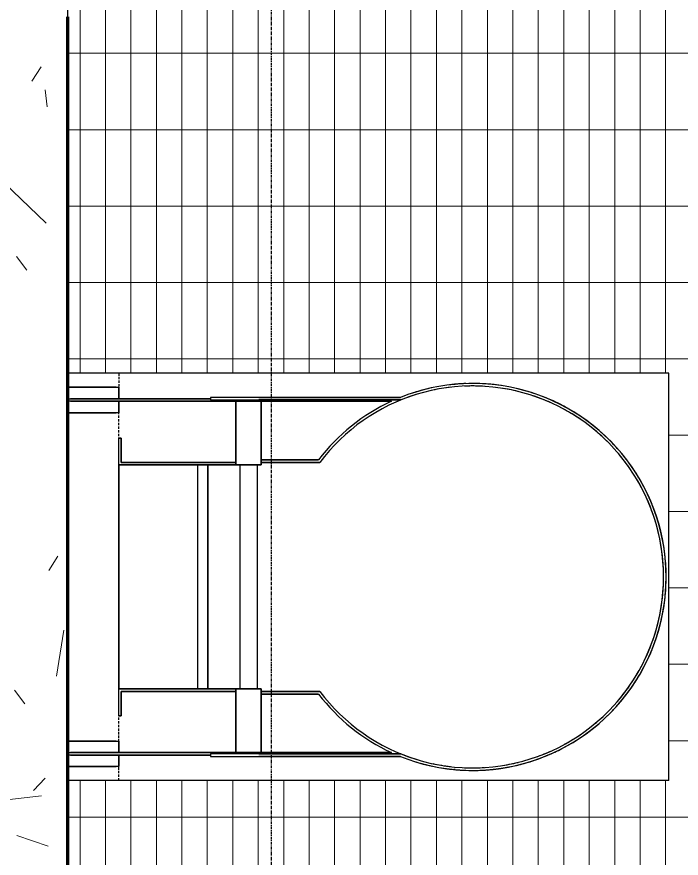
# Model space of a CAD drawing. Header units: millimetres. Extents: x -4391136 to -1798569, y -886572 to -291056.
# Drawn here: x -2668504 to -2667199, y -500351 to -498699 of the extents above; entities that cross this region are included whole.
import ezdxf

# ---------------------------------------------------------------- set-up
doc = ezdxf.new("R2010")
doc.units = ezdxf.units.MM
doc.linetypes.add('Xref-C-1-PP17-AR-2214-01-B$0$DPA_Grid _ Level 100', pattern=[10, 5.5, -1.6, 1.3, -1.6])
doc.linetypes.add('Xref-C-1-PP17-AR-2214-01-B$0$Hidden', pattern=[7.143800000000001, 4.7625, -2.3813])
doc.layers.add('000 - 0_HIDE_OBJ_FRAMING_DEF_DIMS', color=7, linetype='Continuous', plot=False)
for name, color, linetype in [('Xref-C-1-PP17-AR-2214-01-B$0$A-DETL-MBND', 7, 'Xref-C-1-PP17-AR-2214-01-B$0$Hidden'), ('Xref-C-1-PP17-AR-2214-01-B$0$A-FLOR-E', 7, 'Continuous'), ('Xref-C-1-PP17-AR-2214-01-B$0$A-FLOR-PATT', 7, 'Continuous'), ('Xref-C-1-PP17-AR-2214-01-B$0$A-GENM', 7, 'Continuous'), ('Xref-C-1-PP17-AR-2214-01-B$0$A-Wall', 7, 'Continuous'), ('Xref-C-1-PP17-AR-2214-01-B$0$A-WALL-PATT', 7, 'Continuous')]:
    doc.layers.add(name, color=color, linetype=linetype)

# ---------------------------------------------------------------- blocks, each defined once
blk = doc.blocks.new('Xref-C-1-PP17-AR-2214-01-B$0$C-Channels - C125x65x13_4 kg_m-22771014-ENTRANCE 2 - LOWER ROOF FLOOR PLAN01-flat-1')
at = {"layer": 'Xref-C-1-PP17-AR-2214-01-B$0$A-DETL-MBND', "color": 7}
for p, q in [((-1175, -27.40000000002328), (-1175, 37.59999999997672)), ((-1175, 35.84264068712946), (-1175, 31.59999999997672)), ((1174.999999997206, 37.59999999945285), (1164.991180103272, 37.59999999945285)), ((1175, 37.59999999997672), (1164.991180106066, 37.59999999997672)), ((1175, 37.59999999997672), (1164.991180106066, 37.59999999997672)), ((1175, -27.40000000002328), (1175, 37.59999999997672)), ((1175, 37.59999999997672), (1175, -27.40000000002328)), ((1175, 35.84264068712946), (1175, 31.59999999997672)), ((1175, 31.59999999997672), (1175, 35.84264068712946)), ((-1175, 31.59999999997672), (-1175, -19.40000000002328)), ((1175, 31.59999999997672), (1175, -19.40000000002328)), ((1175, -19.40000000002328), (1175, 31.59999999997672)), ((1164.991180106066, 0), (1175, 0)), ((1164.991180106066, -27.40000000002328), (1175, -27.40000000002328)), ((1175, -27.40000000002328), (1164.991180106066, -27.40000000002328))]:
    blk.add_line(p, q, dxfattribs=at)
blk = doc.blocks.new('Xref-C-1-PP17-AR-2214-01-B$0$DPA_GM-Cage Ladder_No RC stand - H6000-V29-ENTRANCE 2 - LOWER ROOF FLOOR PLAN01-flat-1')
at = {"layer": 'Xref-C-1-PP17-AR-2214-01-B$0$A-GENM', "color": 7}
for p, q in [((373.0093410396948, 852.529136619356), (278.0093410401605, 852.529136619356)), ((278.0093410401605, 852.529136619356), (378.0093410396948, 852.529136619356)), ((378.0093410396948, 830.029136619356), (378.0093410396948, 852.529136619356)), ((378.0093410396948, 852.529136619356), (378.0093410396948, 830.029136619356)), ((1037.542674372904, 858.3704052586108), (1037.659632896073, 857.1227482303511)), ((1037.659632896073, 857.1227482303511), (1037.542674372904, 858.3704052586108)), ((277.7280353941023, 830.029136619356), (333.0093410396948, 830.029136619356)), ((333.0093410396948, 830.029136619356), (283.0093410396948, 830.029136619356)), ((333.0093410396948, 830.029136619356), (558.0093410396948, 830.029136619356)), ((558.0093410396948, 830.029136619356), (333.0093410396948, 830.029136619356)), ((931.0806617671624, 832.529136619356), (558.0093410396948, 832.529136619356)), ((558.0093410396948, 832.529136619356), (558.0093410396948, 827.529136619356)), ((653.4032611814328, 832.529136619356), (558.0093410396948, 832.529136619356)), ((558.0093410396948, 827.529136619356), (932.0527874496765, 827.529136619356)), ((558.0093410396948, 827.529136619356), (586.4263256671838, 827.529136619356)), ((594.9163953359239, 827.529136619356), (612.7455522227101, 827.529136619356)), ((620.9279740271159, 827.529136619356), (635.0162142314948, 827.529136619356)), ((640.6302591846325, 827.529136619356), (652.1845142324455, 827.529136619356)), ((653.4032611814328, 832.529136619356), (931.0806617671624, 832.529136619356)), ((932.0527874496765, 827.529136619356), (653.4032611814328, 827.529136619356)), ((658.0093410396948, 705.029136619356), (658.0093410396948, 827.529136619356)), ((658.0093410364352, 825.0291366188321), (658.0093410364352, 827.5291366188321)), ((658.0093410396948, 705.029136619356), (658.0093410396948, 827.529136619356)), ((333.0093410396948, 825.029136619356), (277.7280353941023, 825.029136619356)), ((283.0093410396948, 825.029136619356), (333.0093410396948, 825.029136619356)), ((333.0093410396948, 825.029136619356), (558.0093410396948, 825.029136619356)), ((558.0093410396948, 825.029136619356), (333.0093410396948, 825.029136619356)), ((378.0093410396948, 802.529136619356), (378.0093410396948, 825.029136619356)), ((378.0093410396948, 825.029136619356), (378.0093410396948, 802.529136619356)), ((558.0093410396948, 825.029136619356), (608.0093410396948, 825.029136619356)), ((658.0093410396948, 825.029136619356), (558.0093410396948, 825.029136619356)), ((608.0093410396948, 825.029136619356), (608.0093410396948, 705.029136619356)), ((608.0093410396948, 705.029136619356), (608.0093410396948, 825.029136619356)), ((608.0093410396948, 825.029136619356), (608.0093410396948, 705.029136619356)), ((608.0093410396948, 705.029136619356), (608.0093410396948, 825.029136619356)), ((608.0093410396948, 825.029136619356), (608.0093410396948, 705.029136619356)), ((608.0093410396948, 705.029136619356), (608.0093410396948, 825.029136619356)), ((608.0093410396948, 825.029136619356), (913.7140178191476, 825.029136619356)), ((608.0093410396948, 825.029136619356), (658.0093410396948, 825.029136619356)), ((608.0093410396948, 825.029136619356), (608.0093410396948, 705.029136619356)), ((608.0093410396948, 700.029136619356), (608.0093410396948, 825.029136619356)), ((658.0093410396948, 705.029136619356), (658.0093410396948, 825.029136619356)), ((658.0093410396948, 825.029136619356), (658.0093410396948, 705.029136619356)), ((658.0093410396948, 825.029136619356), (913.7140178191476, 825.029136619356)), ((913.7140178191476, 825.029136619356), (658.0093410396948, 825.029136619356)), ((658.0093410396948, 705.029136619356), (658.0093410396948, 825.029136619356)), ((658.0093410396948, 825.029136619356), (658.0093410396948, 705.029136619356)), ((658.0093410396948, 825.029136619356), (913.7140178191476, 825.029136619356)), ((913.7140178191476, 825.029136619356), (658.0093410396948, 825.029136619356)), ((658.0093410396948, 825.029136619356), (658.0093410396948, 705.029136619356)), ((913.7140178191476, 825.029136619356), (658.0093410396948, 825.029136619356)), ((658.0093410396948, 825.029136619356), (658.0093410396948, 700.029136619356)), ((378.0093410396948, 802.529136619356), (278.0093410401605, 802.529136619356)), ((278.0093410401605, 802.529136619356), (373.0093410396948, 802.529136619356)), ((383.0093410396948, 752.529136619356), (378.0093410396948, 752.529136619356)), ((378.0093410396948, 752.529136619356), (383.0093410396948, 752.529136619356)), ((378.0093410396948, 700.029136619356), (378.0093410396948, 752.529136619356)), ((378.0093410396948, 700.029136619356), (378.0093410396948, 752.529136619356)), ((383.0093410396948, 752.529136619356), (378.0093410396948, 752.529136619356)), ((378.0093410396948, 752.529136619356), (383.0093410396948, 752.529136619356)), ((378.0093410396948, 700.029136619356), (378.0093410396948, 752.529136619356)), ((378.0093410396948, 700.029136619356), (378.0093410396948, 752.529136619356)), ((383.0093410396948, 752.529136619356), (383.0093410396948, 705.029136619356)), ((383.0093410396948, 705.029136619356), (383.0093410396948, 752.529136619356)), ((383.0093410396948, 752.529136619356), (383.0093410396948, 705.029136619356)), ((383.0093410396948, 705.029136619356), (383.0093410396948, 752.529136619356)), ((378.0093410396948, 260.029136619356), (378.0093410396948, 700.029136619356)), ((533.0093410396948, 700.029136619356), (378.0093410396948, 700.029136619356)), ((378.0093410396948, 700.029136619356), (608.0093410396948, 700.029136619356)), ((608.0093410396948, 700.029136619356), (378.0093410396948, 700.029136619356)), ((378.0093410396948, 700.029136619356), (608.0093410396948, 700.029136619356)), ((608.0093410396948, 700.029136619356), (378.0093410396948, 700.029136619356)), ((378.0093410396948, 260.029136619356), (378.0093410396948, 700.029136619356)), ((378.0093410396948, 700.029136619356), (553.0093410396948, 700.029136619356)), ((553.0093410396948, 700.029136619356), (378.0093410396948, 700.029136619356)), ((378.0093410396948, 700.029136619356), (378.0093410396948, 260.029136619356)), ((383.0093410396948, 705.029136619356), (608.0093410396948, 705.029136619356)), ((608.0093410396948, 705.029136619356), (383.0093410396948, 705.029136619356)), ((383.0093410396948, 705.029136619356), (608.0093410396948, 705.029136619356)), ((608.0093410396948, 705.029136619356), (383.0093410396948, 705.029136619356)), ((533.0093410396948, 260.029136619356), (533.0093410396948, 700.029136619356)), ((553.0093410396948, 700.029136619356), (553.0093410396948, 260.029136619356)), ((553.0093410396948, 260.029136619356), (553.0093410396948, 700.029136619356)), ((608.0093410396948, 705.029136619356), (608.0093410396948, 700.029136619356)), ((608.0093410396948, 705.029136619356), (608.0093410396948, 700.029136619356)), ((608.0093410396948, 700.029136619356), (608.0093410396948, 705.029136619356)), ((608.0093410396948, 705.029136619356), (608.0093410396948, 700.029136619356)), ((608.0093410396948, 700.029136619356), (608.0093410396948, 705.029136619356)), ((608.0093410396948, 700.029136619356), (608.0093410396948, 705.029136619356)), ((608.0093410396948, 705.029136619356), (608.0093410396948, 700.029136619356)), ((608.0093410396948, 700.029136619356), (658.0093410396948, 700.029136619356)), ((658.0093410396948, 700.029136619356), (608.0093410396948, 700.029136619356)), ((658.0093410396948, 700.029136619356), (608.0093410396948, 700.029136619356)), ((608.0093410396948, 700.029136619356), (658.0093410396948, 700.029136619356)), ((615.5093410364352, 700.0291366188321), (615.5093410364352, 260.0291366188321)), ((615.5093410364352, 700.0291366188321), (615.5093410364352, 260.0291366188321)), ((615.5093410364352, 700.0291366188321), (615.5093410364352, 260.0291366188321)), ((615.5093410364352, 700.0291366188321), (615.5093410364352, 260.0291366188321)), ((615.5093410364352, 700.0291366188321), (615.5093410364352, 260.0291366188321)), ((615.5093410364352, 700.0291366188321), (615.5093410364352, 260.0291366188321)), ((615.5093410364352, 700.0291366188321), (615.5093410364352, 260.0291366188321)), ((615.5093410364352, 700.0291366188321), (615.5093410364352, 260.0291366188321)), ((615.5093410364352, 700.0291366188321), (615.5093410364352, 260.0291366188321)), ((615.5093410364352, 700.0291366188321), (615.5093410364352, 260.0291366188321)), ((615.5093410364352, 700.0291366188321), (615.5093410364352, 260.0291366188321)), ((615.5093410364352, 700.0291366188321), (615.5093410364352, 260.0291366188321)), ((615.5093410364352, 700.0291366188321), (615.5093410364352, 260.0291366188321)), ((615.5093410364352, 700.0291366188321), (615.5093410364352, 260.0291366188321)), ((615.5093410364352, 700.0291366188321), (615.5093410364352, 260.0291366188321)), ((615.5093410364352, 700.0291366188321), (615.5093410364352, 260.0291366188321)), ((615.5093410364352, 700.0291366188321), (615.5093410364352, 260.0291366188321)), ((615.5093410364352, 700.0291366188321), (615.5093410364352, 260.0291366188321)), ((615.5093410364352, 700.0291366188321), (615.5093410364352, 260.0291366188321)), ((615.5093410364352, 700.0291366188321), (615.5093410364352, 260.0291366188321)), ((616.1056390795857, 700.029136619356), (649.6441583591513, 700.029136619356)), ((649.6441583591513, 700.029136619356), (616.1056390795857, 700.029136619356)), ((616.1056390795857, 700.029136619356), (649.6441583591513, 700.029136619356)), ((649.6441583591513, 700.029136619356), (616.1056390795857, 700.029136619356)), ((616.1056390795857, 700.029136619356), (649.6441583591513, 700.029136619356)), ((649.6441583591513, 700.029136619356), (616.1056390795857, 700.029136619356)), ((616.1056390795857, 700.029136619356), (649.6441583591513, 700.029136619356)), ((649.6441583591513, 700.029136619356), (616.1056390795857, 700.029136619356)), ((616.1056390795857, 700.029136619356), (649.6441583591513, 700.029136619356)), ((649.6441583591513, 700.029136619356), (616.1056390795857, 700.029136619356)), ((616.1056390795857, 700.029136619356), (649.6441583591513, 700.029136619356)), ((649.6441583591513, 700.029136619356), (616.1056390795857, 700.029136619356)), ((616.1056390795857, 700.029136619356), (649.6441583591513, 700.029136619356)), ((649.6441583591513, 700.029136619356), (616.1056390795857, 700.029136619356)), ((616.1056390795857, 700.029136619356), (649.6441583591513, 700.029136619356)), ((649.6441583591513, 700.029136619356), (616.1056390795857, 700.029136619356)), ((616.1056390795857, 700.029136619356), (649.6441583591513, 700.029136619356)), ((649.6441583591513, 700.029136619356), (616.1056390795857, 700.029136619356)), ((616.1056390795857, 700.029136619356), (649.6441583591513, 700.029136619356)), ((649.6441583591513, 700.029136619356), (616.1056390795857, 700.029136619356)), ((616.1056390795857, 700.029136619356), (649.6441583591513, 700.029136619356)), ((649.6441583591513, 700.029136619356), (616.1056390795857, 700.029136619356)), ((616.1056390795857, 700.029136619356), (649.6441583591513, 700.029136619356)), ((649.6441583591513, 700.029136619356), (616.1056390795857, 700.029136619356)), ((616.1056390795857, 700.029136619356), (649.6441583591513, 700.029136619356)), ((649.6441583591513, 700.029136619356), (616.1056390795857, 700.029136619356)), ((616.1056390795857, 700.029136619356), (649.6441583591513, 700.029136619356)), ((649.6441583591513, 700.029136619356), (616.1056390795857, 700.029136619356)), ((616.1056390795857, 700.029136619356), (649.6441583591513, 700.029136619356)), ((649.6441583591513, 700.029136619356), (616.1056390795857, 700.029136619356)), ((616.1056390795857, 700.029136619356), (649.6441583591513, 700.029136619356)), ((649.6441583591513, 700.029136619356), (616.1056390795857, 700.029136619356)), ((616.1056390795857, 700.029136619356), (649.6441583591513, 700.029136619356)), ((649.6441583591513, 700.029136619356), (616.1056390795857, 700.029136619356)), ((616.1056390795857, 700.029136619356), (649.6441583591513, 700.029136619356)), ((649.6441583591513, 700.029136619356), (616.1056390795857, 700.029136619356)), ((616.1056390795857, 700.029136619356), (649.6441583591513, 700.029136619356)), ((649.6441583591513, 700.029136619356), (616.1056390795857, 700.029136619356)), ((616.1056390795857, 700.029136619356), (649.6441583591513, 700.029136619356)), ((649.6441583591513, 700.029136619356), (616.1056390795857, 700.029136619356)), ((650.5093410364352, 260.0291366188321), (650.5093410364352, 700.0291366188321)), ((650.5093410364352, 260.0291366188321), (650.5093410364352, 700.0291366188321)), ((650.5093410364352, 260.0291366188321), (650.5093410364352, 700.0291366188321)), ((650.5093410364352, 260.0291366188321), (650.5093410364352, 700.0291366188321)), ((650.5093410364352, 260.0291366188321), (650.5093410364352, 700.0291366188321)), ((650.5093410364352, 260.0291366188321), (650.5093410364352, 700.0291366188321)), ((650.5093410364352, 260.0291366188321), (650.5093410364352, 700.0291366188321)), ((650.5093410364352, 260.0291366188321), (650.5093410364352, 700.0291366188321)), ((650.5093410364352, 260.0291366188321), (650.5093410364352, 700.0291366188321)), ((650.5093410364352, 260.0291366188321), (650.5093410364352, 700.0291366188321)), ((650.5093410364352, 260.0291366188321), (650.5093410364352, 700.0291366188321)), ((650.5093410364352, 260.0291366188321), (650.5093410364352, 700.0291366188321)), ((650.5093410364352, 260.0291366188321), (650.5093410364352, 700.0291366188321)), ((650.5093410364352, 260.0291366188321), (650.5093410364352, 700.0291366188321)), ((650.5093410364352, 260.0291366188321), (650.5093410364352, 700.0291366188321)), ((650.5093410364352, 260.0291366188321), (650.5093410364352, 700.0291366188321)), ((650.5093410364352, 260.0291366188321), (650.5093410364352, 700.0291366188321)), ((650.5093410364352, 260.0291366188321), (650.5093410364352, 700.0291366188321)), ((650.5093410364352, 260.0291366188321), (650.5093410364352, 700.0291366188321)), ((650.5093410364352, 260.0291366188321), (650.5093410364352, 700.0291366188321)), ((770.5196717944928, 710.029136619356), (658.0093410396948, 710.029136619356)), ((658.0093410396948, 710.029136619356), (658.0093410396948, 705.029136619356)), ((658.0093410396948, 705.029136619356), (658.0093410396948, 710.029136619356)), ((658.0093410396948, 710.029136619356), (770.5196717944928, 710.029136619356)), ((770.5196717944928, 710.029136619356), (658.0093410396948, 710.029136619356)), ((658.0093410396948, 710.029136619356), (658.0093410396948, 705.029136619356)), ((658.0093410396948, 705.029136619356), (658.0093410396948, 710.029136619356)), ((658.0093410396948, 710.029136619356), (770.5196717944928, 710.029136619356)), ((770.5196717944928, 710.029136619356), (658.0093410396948, 710.029136619356)), ((658.0093410396948, 710.029136619356), (658.0093410396948, 705.029136619356)), ((658.0093410396948, 705.029136619356), (658.0093410396948, 710.029136619356)), ((658.0093410396948, 710.029136619356), (770.5196717944928, 710.029136619356)), ((658.0093410396948, 705.029136619356), (773.0093410396948, 705.029136619356)), ((773.0093410396948, 705.029136619356), (658.0093410396948, 705.029136619356)), ((658.0093410396948, 705.029136619356), (773.0093410396948, 705.029136619356)), ((773.0093410396948, 705.029136619356), (658.0093410396948, 705.029136619356)), ((658.0093410396948, 705.029136619356), (773.0093410396948, 705.029136619356)), ((773.0093410396948, 705.029136619356), (658.0093410396948, 705.029136619356)), ((658.0093410396948, 700.029136619356), (658.0093410396948, 705.029136619356)), ((658.0093410396948, 705.029136619356), (658.0093410396948, 700.029136619356)), ((658.0093410396948, 700.029136619356), (658.0093410396948, 705.029136619356)), ((1451.350609678775, 515.4958032860304), (1449.864049497992, 515.3564493778977)), ((1449.864049497992, 515.3564493778977), (1451.350609678775, 515.4958032860304)), ((1449.864049497992, 444.7018238609307), (1451.350609678775, 444.5624699527398)), ((1451.350609678775, 444.5624699527398), (1449.864049497992, 444.7018238609307)), ((533.0093410396948, 260.029136619356), (378.0093410396948, 260.029136619356)), ((608.0093410396948, 260.029136619356), (378.0093410396948, 260.029136619356)), ((378.0093410396948, 207.529136619356), (378.0093410396948, 260.029136619356)), ((378.0093410396948, 260.029136619356), (608.0093410396948, 260.029136619356)), ((378.0093410396948, 207.529136619356), (378.0093410396948, 260.029136619356)), ((608.0093410396948, 260.029136619356), (378.0093410396948, 260.029136619356)), ((378.0093410396948, 207.529136619356), (378.0093410396948, 260.029136619356)), ((378.0093410396948, 260.029136619356), (608.0093410396948, 260.029136619356)), ((378.0093410396948, 207.529136619356), (378.0093410396948, 260.029136619356)), ((553.0093410396948, 260.029136619356), (378.0093410396948, 260.029136619356)), ((378.0093410396948, 260.029136619356), (553.0093410396948, 260.029136619356)), ((608.0093410396948, 255.029136619356), (383.0093410396948, 255.029136619356)), ((383.0093410396948, 255.029136619356), (383.0093410396948, 207.529136619356)), ((383.0093410396948, 255.029136619356), (608.0093410396948, 255.029136619356)), ((383.0093410396948, 207.529136619356), (383.0093410396948, 255.029136619356)), ((608.0093410396948, 255.029136619356), (383.0093410396948, 255.029136619356)), ((383.0093410396948, 255.029136619356), (383.0093410396948, 207.529136619356)), ((383.0093410396948, 255.029136619356), (608.0093410396948, 255.029136619356)), ((383.0093410396948, 207.529136619356), (383.0093410396948, 255.029136619356)), ((658.0093410396948, 260.029136619356), (608.0093410396948, 260.029136619356)), ((608.0093410396948, 135.029136619356), (608.0093410396948, 260.029136619356)), ((608.0093410396948, 260.029136619356), (608.0093410396948, 255.029136619356)), ((608.0093410396948, 260.029136619356), (658.0093410396948, 260.029136619356)), ((608.0093410396948, 255.029136619356), (608.0093410396948, 260.029136619356)), ((608.0093410396948, 260.029136619356), (608.0093410396948, 255.029136619356)), ((608.0093410396948, 255.029136619356), (608.0093410396948, 260.029136619356)), ((608.0093410396948, 260.029136619356), (608.0093410396948, 255.029136619356)), ((608.0093410396948, 255.029136619356), (608.0093410396948, 260.029136619356)), ((608.0093410396948, 260.029136619356), (658.0093410396948, 260.029136619356)), ((658.0093410396948, 260.029136619356), (608.0093410396948, 260.029136619356)), ((608.0093410396948, 260.029136619356), (608.0093410396948, 255.029136619356)), ((608.0093410396948, 255.029136619356), (608.0093410396948, 135.029136619356)), ((608.0093410396948, 135.029136619356), (608.0093410396948, 255.029136619356)), ((608.0093410396948, 255.029136619356), (608.0093410396948, 135.029136619356)), ((608.0093410396948, 135.029136619356), (608.0093410396948, 255.029136619356)), ((608.0093410396948, 255.029136619356), (608.0093410396948, 135.029136619356)), ((608.0093410396948, 135.029136619356), (608.0093410396948, 255.029136619356)), ((608.0093410396948, 255.029136619356), (608.0093410396948, 135.029136619356)), ((616.1056390795857, 260.029136619356), (649.6441583591513, 260.029136619356)), ((649.6441583591513, 260.029136619356), (616.1056390795857, 260.029136619356)), ((616.1056390795857, 260.029136619356), (649.6441583591513, 260.029136619356)), ((649.6441583591513, 260.029136619356), (616.1056390795857, 260.029136619356)), ((616.1056390795857, 260.029136619356), (649.6441583591513, 260.029136619356)), ((649.6441583591513, 260.029136619356), (616.1056390795857, 260.029136619356)), ((616.1056390795857, 260.029136619356), (649.6441583591513, 260.029136619356)), ((649.6441583591513, 260.029136619356), (616.1056390795857, 260.029136619356)), ((616.1056390795857, 260.029136619356), (649.6441583591513, 260.029136619356)), ((649.6441583591513, 260.029136619356), (616.1056390795857, 260.029136619356)), ((616.1056390795857, 260.029136619356), (649.6441583591513, 260.029136619356)), ((649.6441583591513, 260.029136619356), (616.1056390795857, 260.029136619356)), ((616.1056390795857, 260.029136619356), (649.6441583591513, 260.029136619356)), ((649.6441583591513, 260.029136619356), (616.1056390795857, 260.029136619356)), ((616.1056390795857, 260.029136619356), (649.6441583591513, 260.029136619356)), ((649.6441583591513, 260.029136619356), (616.1056390795857, 260.029136619356)), ((616.1056390795857, 260.029136619356), (649.6441583591513, 260.029136619356)), ((649.6441583591513, 260.029136619356), (616.1056390795857, 260.029136619356)), ((616.1056390795857, 260.029136619356), (649.6441583591513, 260.029136619356)), ((649.6441583591513, 260.029136619356), (616.1056390795857, 260.029136619356)), ((616.1056390795857, 260.029136619356), (649.6441583591513, 260.029136619356)), ((649.6441583591513, 260.029136619356), (616.1056390795857, 260.029136619356)), ((616.1056390795857, 260.029136619356), (649.6441583591513, 260.029136619356)), ((649.6441583591513, 260.029136619356), (616.1056390795857, 260.029136619356)), ((616.1056390795857, 260.029136619356), (649.6441583591513, 260.029136619356)), ((649.6441583591513, 260.029136619356), (616.1056390795857, 260.029136619356)), ((616.1056390795857, 260.029136619356), (649.6441583591513, 260.029136619356)), ((649.6441583591513, 260.029136619356), (616.1056390795857, 260.029136619356)), ((616.1056390795857, 260.029136619356), (649.6441583591513, 260.029136619356)), ((649.6441583591513, 260.029136619356), (616.1056390795857, 260.029136619356)), ((616.1056390795857, 260.029136619356), (649.6441583591513, 260.029136619356)), ((649.6441583591513, 260.029136619356), (616.1056390795857, 260.029136619356)), ((616.1056390795857, 260.029136619356), (649.6441583591513, 260.029136619356)), ((649.6441583591513, 260.029136619356), (616.1056390795857, 260.029136619356)), ((616.1056390795857, 260.029136619356), (649.6441583591513, 260.029136619356)), ((649.6441583591513, 260.029136619356), (616.1056390795857, 260.029136619356)), ((616.1056390795857, 260.029136619356), (649.6441583591513, 260.029136619356)), ((649.6441583591513, 260.029136619356), (616.1056390795857, 260.029136619356)), ((616.1056390795857, 260.029136619356), (649.6441583591513, 260.029136619356)), ((649.6441583591513, 260.029136619356), (616.1056390795857, 260.029136619356)), ((658.0093410396948, 260.029136619356), (658.0093410396948, 135.029136619356)), ((658.0093410396948, 255.029136619356), (658.0093410396948, 260.029136619356)), ((658.0093410396948, 260.029136619356), (658.0093410396948, 255.029136619356)), ((658.0093410396948, 255.029136619356), (658.0093410396948, 260.029136619356)), ((658.0093410396948, 135.029136619356), (658.0093410396948, 255.029136619356)), ((658.0093410396948, 255.029136619356), (658.0093410396948, 135.029136619356)), ((773.0093410396948, 255.029136619356), (658.0093410396948, 255.029136619356)), ((658.0093410396948, 255.029136619356), (658.0093410396948, 250.029136619356)), ((658.0093410396948, 250.029136619356), (658.0093410396948, 255.029136619356)), ((658.0093410396948, 255.029136619356), (773.0093410396948, 255.029136619356)), ((658.0093410396948, 135.029136619356), (658.0093410396948, 255.029136619356)), ((658.0093410396948, 255.029136619356), (658.0093410396948, 135.029136619356)), ((773.0093410396948, 255.029136619356), (658.0093410396948, 255.029136619356)), ((658.0093410396948, 255.029136619356), (658.0093410396948, 250.029136619356)), ((658.0093410396948, 250.029136619356), (658.0093410396948, 255.029136619356)), ((658.0093410396948, 255.029136619356), (773.0093410396948, 255.029136619356)), ((658.0093410396948, 132.529136619356), (658.0093410396948, 255.029136619356)), ((658.0093410396948, 255.029136619356), (658.0093410396948, 135.029136619356)), ((773.0093410396948, 255.029136619356), (658.0093410396948, 255.029136619356)), ((658.0093410396948, 255.029136619356), (658.0093410396948, 250.029136619356)), ((658.0093410396948, 250.029136619356), (658.0093410396948, 255.029136619356)), ((658.0093410396948, 255.029136619356), (773.0093410396948, 255.029136619356)), ((658.0093410396948, 132.529136619356), (658.0093410396948, 255.029136619356)), ((658.0093410396948, 250.029136619356), (770.5196717944928, 250.029136619356)), ((770.5196717944928, 250.029136619356), (658.0093410396948, 250.029136619356)), ((658.0093410396948, 250.029136619356), (770.5196717944928, 250.029136619356)), ((770.5196717944928, 250.029136619356), (658.0093410396948, 250.029136619356)), ((658.0093410396948, 250.029136619356), (770.5196717944928, 250.029136619356)), ((770.5196717944928, 250.029136619356), (658.0093410396948, 250.029136619356)), ((383.0093410396948, 207.529136619356), (378.0093410396948, 207.529136619356)), ((378.0093410396948, 207.529136619356), (383.0093410396948, 207.529136619356)), ((383.0093410396948, 207.529136619356), (378.0093410396948, 207.529136619356)), ((378.0093410396948, 207.529136619356), (383.0093410396948, 207.529136619356)), ((373.0093410396948, 157.529136619356), (278.0093410401605, 157.529136619356)), ((278.0093410401605, 157.529136619356), (378.0093410396948, 157.529136619356)), ((378.0093410396948, 135.029136619356), (378.0093410396948, 157.529136619356)), ((378.0093410396948, 157.529136619356), (378.0093410396948, 135.029136619356)), ((277.7280353941023, 135.029136619356), (333.0093410396948, 135.029136619356)), ((333.0093410396948, 135.029136619356), (283.0093410396948, 135.029136619356)), ((558.0093410396948, 135.029136619356), (333.0093410396948, 135.029136619356)), ((333.0093410396948, 135.029136619356), (558.0093410396948, 135.029136619356)), ((608.0093410396948, 135.029136619356), (558.0093410396948, 135.029136619356)), ((558.0093410396948, 135.029136619356), (658.0093410396948, 135.029136619356)), ((932.0527874496765, 132.529136619356), (558.0093410396948, 132.529136619356)), ((558.0093410396948, 132.529136619356), (558.0093410396948, 127.529136619356)), ((586.4263256671838, 132.529136619356), (558.0093410396948, 132.529136619356)), ((612.7455522227101, 132.529136619356), (594.9163953359239, 132.529136619356)), ((913.7140178191476, 135.029136619356), (608.0093410396948, 135.029136619356)), ((658.0093410396948, 135.029136619356), (608.0093410396948, 135.029136619356)), ((635.0162142314948, 132.529136619356), (620.9279740271159, 132.529136619356)), ((652.1845142324455, 132.529136619356), (640.6302591846325, 132.529136619356)), ((653.4032611814328, 132.529136619356), (932.0527874496765, 132.529136619356)), ((913.7140178191476, 135.029136619356), (658.0093410396948, 135.029136619356)), ((658.0093410396948, 135.029136619356), (913.7140178191476, 135.029136619356)), ((913.7140178191476, 135.029136619356), (658.0093410396948, 135.029136619356)), ((658.0093410396948, 135.029136619356), (913.7140178191476, 135.029136619356)), ((658.0093410396948, 135.029136619356), (913.7140178191476, 135.029136619356)), ((658.0093410364352, 132.5291366188321), (658.0093410364352, 135.0291366188321)), ((333.0093410396948, 130.029136619356), (277.7280353941023, 130.029136619356)), ((283.0093410396948, 130.029136619356), (333.0093410396948, 130.029136619356)), ((558.0093410396948, 130.029136619356), (333.0093410396948, 130.029136619356)), ((333.0093410396948, 130.029136619356), (558.0093410396948, 130.029136619356)), ((378.0093410396948, 107.529136619356), (378.0093410396948, 130.029136619356)), ((378.0093410396948, 130.029136619356), (378.0093410396948, 107.529136619356)), ((558.0093410396948, 127.529136619356), (931.0806617671624, 127.529136619356)), ((558.0093410396948, 127.529136619356), (653.4032611814328, 127.529136619356)), ((931.0806617671624, 127.529136619356), (653.4032611814328, 127.529136619356)), ((378.0093410396948, 107.529136619356), (278.0093410401605, 107.529136619356)), ((278.0093410401605, 107.529136619356), (373.0093410396948, 107.529136619356)), ((1037.659632896073, 102.9355250084191), (1037.542674372904, 101.6878679801594)), ((1037.542674372904, 101.6878679801594), (1037.659632896073, 102.9355250084191))]:
    blk.add_line(p, q, dxfattribs=at)
for centre, radius, start, end in [((1073.009341039695, 480.029136619356), 380.0000000000003, 248.0685806827577, 111.9314193172423), ((1073.009341039695, 480.029136619356), 380.0000000000003, 322.5142419823597, 111.9314193172423), ((1073.009341039695, 480.029136619356), 380.0000000000001, 91.98451101440389, 96.8268939508944), ((1073.009341039695, 480.029136619356), 380.0000000000002, 91.98451101440389, 96.8268939508944), ((1073.009341039695, 480.0291366194142), 380, 93.11852086635277, 95.35540060921474), ((1073.009341039695, 480.0291366194142), 380.0000000000002, 93.11852086635277, 95.35540060921474), ((1073.009341039695, 480.029136619356), 380.0000000000001, 91.98451101440389, 93.12195460506179), ((1073.009341039695, 480.029136619356), 380.0000000000001, 91.98451101440389, 93.12195460506179), ((1073.009341039695, 480.029136619356), 380.0000000000001, 91.98451101440389, 93.12195460506179), ((1073.009341039695, 480.029136619356), 380.0000000000002, 91.98451101440389, 93.12195460506179), ((1073.009341039695, 480.0291366194142), 380.0000000000001, 84.64459939078527, 91.09946993205189), ((1073.009341039695, 480.0291366194142), 380.0000000000001, 84.64459939078527, 91.09946993205189), ((1073.009341039695, 480.029136619356), 380.0000000000002, 81.76396954026531, 86.57463597623178), ((1073.009341039695, 480.029136619356), 380.0000000000001, 81.76396954026531, 86.57463597623178), ((1073.009341039695, 480.029136619356), 375.0000000000003, 247.9210312052437, 112.0789687947563), ((1073.009341039695, 480.029136619356), 375.0000000000003, 247.9210312052437, 112.0789687947563), ((1073.009341039695, 480.029136619356), 379.9999999999999, 102.2050627559271, 107.0731241766243), ((1073.009341039695, 480.029136619356), 380.0000000000002, 102.2050627559271, 107.0731241766243), ((1073.009341039695, 480.029136619356), 379.9999999999999, 102.2050627559271, 107.0731241766243), ((1073.009341039695, 480.029136619356), 380.0000000000002, 102.2050627559271, 107.0731241766243), ((1073.009341039695, 480.029136619356), 379.9999999999999, 102.2050627559271, 107.0731241766243), ((1073.009341039695, 480.029136619356), 380.0000000000002, 102.2050627559271, 107.0731241766243), ((1073.009341039695, 480.029136619356), 375.0000000000003, 96.69158194745178, 102.0623111951524), ((1073.009341039695, 480.029136619356), 375.0000000000001, 96.69158194745178, 102.0623111951524), ((1073.009341039695, 480.029136619356), 375.0000000000002, 96.69158194745178, 102.0623111951524), ((1073.009341039695, 480.029136619356), 375.0000000000001, 96.69158194745178, 102.0623111951524), ((1073.009341039695, 480.029136619356), 375.0000000000002, 96.69158194745178, 102.0623111951524), ((1073.009341039695, 480.029136619356), 375.0000000000001, 96.69158194745178, 102.0623111951524), ((1073.009341039695, 480.029136619356), 380.0000000000001, 95.36016817981313, 96.8268939508944), ((1073.009341039695, 480.029136619356), 380.0000000000002, 95.36016817981313, 96.8268939508944), ((1073.009341039695, 480.029136619356), 379.9999999999999, 95.36016817981313, 96.8268939508944), ((1073.009341039695, 480.029136619356), 380.0000000000001, 95.36016817981313, 96.8268939508944), ((1073.009341039695, 480.0291366194142), 375.0000000000001, 91.43164512156915, 92.45427247845149), ((1073.009341039695, 480.0291366194142), 375.0000000000001, 91.43164512156915, 92.45427247845149), ((1073.009341039695, 480.029136619356), 375.0000000000002, 86.45364982955508, 91.85607500530926), ((1073.009341039695, 480.029136619356), 375.0000000000002, 86.45364982955508, 91.85607500530926), ((1073.009341039695, 480.029136619356), 375.0000000000001, 86.45364982955508, 91.42834775468145), ((1073.009341039695, 480.029136619356), 375.0000000000001, 86.45364982955508, 91.42834775468145), ((1073.009341039695, 480.029136619356), 375.0000000000001, 86.45364982955508, 91.42834775468145), ((1073.009341039695, 480.029136619356), 375.0000000000002, 86.45364982955508, 91.42834775468145), ((1073.009341039695, 480.029136619356), 380.0000000000002, 81.76396954026531, 84.64978378124182), ((1073.009341039695, 480.029136619356), 380.0000000000001, 81.76396954026531, 84.64978378124182), ((1073.009341039695, 480.029136619356), 380.0000000000002, 81.76396954026531, 84.64978378124182), ((1073.009341039695, 480.029136619356), 380.0000000000001, 81.76396954026531, 84.64978378124182), ((1073.009341039695, 480.029136619356), 375.0000000000001, 76.20729138988862, 81.6498399243073), ((1073.009341039695, 480.029136619356), 375.0000000000002, 76.20729138988862, 81.6498399243073), ((1073.009341039695, 480.029136619356), 375, 76.20729138988862, 81.6498399243073), ((1073.009341039695, 480.029136619356), 375.0000000000002, 76.20729138988862, 81.6498399243073), ((1073.009341039695, 480.029136619356), 374.9999999999999, 76.20729138988862, 81.6498399243073), ((1073.009341039695, 480.029136619356), 375.0000000000002, 76.20729138988862, 81.6498399243073), ((1073.009341039695, 480.029136619356), 380.0000000000003, 71.54343827964442, 76.31393949156411), ((1073.009341039695, 480.029136619356), 379.9999999999999, 71.54343827964442, 76.31393949156411), ((1073.009341039695, 480.029136619356), 380.0000000000003, 71.54343827964442, 76.31393949156411), ((1073.009341039695, 480.029136619356), 379.9999999999999, 71.54343827964442, 76.31393949156411), ((1073.009341039695, 480.029136619356), 380.0000000000003, 71.54343827964442, 76.31393949156411), ((1073.009341039695, 480.029136619356), 380, 71.54343827964442, 76.31393949156411), ((1073.009341039695, 480.029136619356), 375.0000000000004, 106.9234952935674, 143.1301023434838), ((1073.009341039695, 480.029136619356), 374.9999999999999, 106.9234952935674, 143.1301023434838), ((1073.009341039695, 480.029136619356), 375.0000000000004, 106.9234952935674, 143.1301023434838), ((1073.009341039695, 480.029136619356), 374.9999999999999, 106.9234952935674, 143.1301023434838), ((1073.009341039695, 480.029136619356), 375.0000000000004, 106.9234952935674, 143.1301023434838), ((1073.009341039695, 480.029136619356), 374.9999999999999, 106.9234952935674, 143.1301023434838), ((1073.009341039695, 480.029136619356), 374.9999999999999, 65.94861759170742, 71.44360598691709), ((1073.009341039695, 480.029136619356), 375.0000000000003, 65.94861759170742, 71.44360598691709), ((1073.009341039695, 480.029136619356), 374.9999999999998, 65.94861759170742, 71.44360598691709), ((1073.009341039695, 480.029136619356), 375.0000000000003, 65.94861759170742, 71.44360598691709), ((1073.009341039695, 480.029136619356), 374.9999999999999, 65.94861759170742, 71.44360598691709), ((1073.009341039695, 480.029136619356), 375.0000000000003, 65.94861759170742, 71.44360598691709), ((1073.009341039695, 480.029136619356), 380.0000000000004, 61.32291712189586, 66.04090998176507), ((1073.009341039695, 480.029136619356), 379.9999999999999, 61.32291712189586, 66.04090998176507), ((1073.009341039695, 480.029136619356), 380.0000000000004, 61.32291712189586, 66.04091001020953), ((1073.009341039695, 480.029136619356), 379.9999999999999, 61.32291712189586, 66.04091001020953), ((1073.009341039695, 480.029136619356), 380.0000000000004, 61.32291712189586, 66.04090998176507), ((1073.009341039695, 480.029136619356), 379.9999999999999, 61.32291712189586, 66.04090998176507), ((1073.009341039695, 480.029136619356), 379.9999999999998, 114.7839780623243, 142.7522190946124), ((1073.009341039695, 480.029136619356), 380.0000000000005, 114.7839780623243, 142.7522190946124), ((1073.009341039695, 480.029136619356), 379.9999999999998, 114.7839780623243, 142.7522190946124), ((1073.009341039695, 480.029136619356), 380.0000000000005, 114.7839780623243, 142.7522190946124), ((1073.009341039695, 480.029136619356), 379.9999999999998, 114.7839780623243, 142.7522190946124), ((1073.009341039695, 480.029136619356), 380.0000000000005, 114.7839780623243, 142.7522190946124), ((1073.009341039695, 480.029136619356), 374.9999999999998, 55.67091098655195, 61.23737315343332), ((1073.009341039695, 480.029136619356), 375.0000000000003, 55.67091098655195, 61.23737315343332), ((1073.009341039695, 480.029136619356), 374.9999999999999, 55.67091098655195, 61.23737315343332), ((1073.009341039695, 480.029136619356), 375.0000000000004, 55.67091098655195, 61.23737315343332), ((1073.009341039695, 480.029136619356), 374.9999999999999, 55.67091098655195, 61.23737315343332), ((1073.009341039695, 480.029136619356), 375.0000000000004, 55.67091098655195, 61.23737315343332), ((1073.009341039695, 480.029136619356), 380.0000000000004, 51.32706462649349, 55.74882073252002), ((1073.009341039695, 480.029136619356), 379.9999999999998, 51.32706462649349, 55.74882073252002), ((1073.009341039695, 480.029136619356), 380.0000000000004, 51.32706462649349, 55.74882073252002), ((1073.009341039695, 480.029136619356), 379.9999999999998, 51.32706462649349, 55.74882073252002), ((1073.009341039695, 480.029136619356), 380.0000000000004, 51.32706462649349, 55.74882073252002), ((1073.009341039695, 480.029136619356), 379.9999999999998, 51.32706462649349, 55.74882073252002), ((1073.009341039695, 480.029136619356), 374.9999999999998, 45.36148304340537, 51.03114148851928), ((1073.009341039695, 480.029136619356), 375.0000000000004, 45.36148304340537, 51.03114148851928), ((1073.009341039695, 480.029136619356), 374.9999999999998, 45.36148304340537, 51.03114148851928), ((1073.009341039695, 480.029136619356), 375.0000000000003, 45.36148304340537, 51.03114148851928), ((1073.009341039695, 480.029136619356), 374.9999999999997, 45.36148304340537, 51.03114148851928), ((1073.009341039695, 480.029136619356), 375.0000000000005, 45.36148304340537, 51.03114148851928), ((1073.009341039695, 480.029136619356), 380.0000000000005, 41.06165168329775, 45.42496543449718), ((1073.009341039695, 480.029136619356), 379.9999999999998, 41.06165168329775, 45.42496543449718), ((1073.009341039695, 480.029136619356), 380.0000000000005, 41.06165168329775, 45.42496543449718), ((1073.009341039695, 480.029136619356), 379.9999999999998, 41.06165168329775, 45.42496543449718), ((1073.009341039695, 480.029136619356), 380.0000000000005, 41.06165168329775, 45.42496543449718), ((1073.009341039695, 480.029136619356), 379.9999999999998, 41.06165168329775, 45.42496543449718), ((1073.009341039695, 480.029136619356), 374.9999999999999, 34.99314409369742, 40.82491091056234), ((1073.009341039695, 480.029136619356), 375.0000000000003, 34.99314409369742, 40.82491091056234), ((1073.009341039695, 480.029136619356), 374.9999999999997, 34.99314409369742, 40.82491091056234), ((1073.009341039695, 480.029136619356), 375.0000000000004, 34.99314409369742, 40.82491091056234), ((1073.009341039695, 480.029136619356), 374.9999999999998, 34.99314409369742, 40.82491091056234), ((1073.009341039695, 480.029136619356), 375.0000000000003, 34.99314409369742, 40.82491091056234), ((1073.009341039695, 480.029136619356), 380.0000000000004, 30.79623877741736, 35.04211644448458), ((1073.009341039695, 480.029136619356), 379.9999999999998, 30.79623877741736, 35.04211644448458), ((1073.009341039695, 480.029136619356), 380.0000000000004, 30.79623877741736, 35.04211644448458), ((1073.009341039695, 480.029136619356), 379.9999999999998, 30.79623877741736, 35.04211644448458), ((1073.009341039695, 480.029136619356), 380.0000000000004, 30.79623877741736, 35.04211644448458), ((1073.009341039695, 480.029136619356), 379.9999999999998, 30.79623877741736, 35.04211644448458), ((1073.009341039695, 480.029136619356), 374.9999999999997, 20.44715747256991, 30.6573832002955), ((1073.009341039695, 480.029136619356), 375.0000000000003, 20.44715747256991, 30.6573832002955), ((1073.009341039695, 480.029136619356), 374.9999999999998, 20.44715747256991, 30.6573832002955), ((1073.009341039695, 480.029136619356), 375.0000000000003, 20.44715747256991, 30.6573832002955), ((1073.009341039695, 480.029136619356), 374.9999999999998, 20.44715747256991, 30.6573832002955), ((1073.009341039695, 480.029136619356), 375.0000000000003, 20.44715747256991, 30.6573832002955), ((1073.009341039695, 480.029136619356), 380.0000000000003, 20.53082584089652, 24.52948165554428), ((1073.009341039695, 480.029136619356), 379.9999999999999, 20.53082584089652, 24.52948165554428), ((1073.009341039695, 480.029136619356), 380.0000000000003, 20.53082584089652, 24.52948165554428), ((1073.009341039695, 480.029136619356), 379.9999999999999, 20.53082584089652, 24.52948165554428), ((1073.009341039695, 480.029136619356), 380.0000000000003, 20.53082584089652, 24.52948165554428), ((1073.009341039695, 480.029136619356), 379.9999999999998, 20.53082584089652, 24.52948165554428), ((1073.009341039695, 480.029136619356), 374.9999999999998, 10.22357873550901, 20.37985498672909), ((1073.009341039695, 480.029136619356), 375.0000000000002, 10.22357873550901, 20.37985498672909), ((1073.009341039695, 480.029136619356), 374.9999999999999, 10.22357873550901, 20.37985498672909), ((1073.009341039695, 480.029136619356), 375.0000000000002, 10.22357873550901, 20.37985498672909), ((1073.009341039695, 480.029136619356), 374.9999999999998, 10.22357873550901, 20.37985498672909), ((1073.009341039695, 480.029136619356), 375.0000000000002, 10.22357873550901, 20.37985498672909), ((1073.009341039695, 480.029136619356), 380.0000000000002, 10.26541292298453, 13.62748985392432), ((1073.009341039695, 480.029136619356), 379.9999999999999, 10.26541292298453, 13.62748985392432), ((1073.009341039695, 480.029136619356), 380.0000000000002, 10.26541292298453, 13.62748985392432), ((1073.009341039695, 480.029136619356), 379.9999999999999, 10.26541292298453, 13.62748985392432), ((1073.009341039695, 480.029136619356), 380.0000000000002, 10.26541292298453, 13.62748985392432), ((1073.009341039695, 480.029136619356), 380, 10.26541292298453, 13.62748985392432), ((1073.009341039695, 480.029136619356), 374.9999999999999, 349.810636898377, 10.18936310162296), ((1073.009341039695, 480.029136619356), 375.0000000000001, 349.810636898377, 10.18936310162296), ((1073.009341039695, 480.029136619356), 375, 349.810636898377, 10.18936310162296), ((1073.009341039695, 480.029136619356), 374.9999999999999, 349.810636898377, 10.18936310162296), ((1073.009341039695, 480.029136619356), 374.9999999999999, 349.810636898377, 10.18936310162296), ((1073.009341039695, 480.029136619356), 375.0000000000001, 349.810636898377, 10.18936310162296), ((1073.009341039695, 480.0291366194142), 380, 354.6445993883986, 5.355400611601413), ((1073.009341039695, 480.0291366194142), 380.0000000000001, 354.6445993883986, 5.355400611601413), ((1073.009341039695, 480.029136619356), 375.0000000000002, 339.6201450132709, 349.776421264491), ((1073.009341039695, 480.029136619356), 374.9999999999998, 339.6201450132709, 349.776421264491), ((1073.009341039695, 480.029136619356), 375.0000000000003, 339.6201450132709, 349.776421264491), ((1073.009341039695, 480.029136619356), 374.9999999999999, 339.6201450132709, 349.776421264491), ((1073.009341039695, 480.029136619356), 375.0000000000002, 339.6201450132709, 349.776421264491), ((1073.009341039695, 480.029136619356), 374.9999999999998, 339.6201450132709, 349.776421264491), ((1073.009341039695, 480.029136619356), 379.9999999999999, 346.3725101460757, 349.7345870770154), ((1073.009341039695, 480.029136619356), 380.0000000000003, 346.3725101460757, 349.7345870770154), ((1073.009341039695, 480.029136619356), 379.9999999999999, 346.3725101460757, 349.7345870770154), ((1073.009341039695, 480.029136619356), 380.0000000000003, 346.3725101460757, 349.7345870770154), ((1073.009341039695, 480.029136619356), 380.0000000000001, 346.3725101460757, 349.7345870770154), ((1073.009341039695, 480.029136619356), 380.0000000000003, 346.3725101460757, 349.7345870770154), ((1073.009341039695, 480.029136619356), 375.0000000000003, 329.3426167997045, 339.5528425274301), ((1073.009341039695, 480.029136619356), 374.9999999999999, 329.3426167997045, 339.5528425274301), ((1073.009341039695, 480.029136619356), 375.0000000000003, 329.3426167997045, 339.5528425274301), ((1073.009341039695, 480.029136619356), 374.9999999999998, 329.3426167997045, 339.5528425274301), ((1073.009341039695, 480.029136619356), 375.0000000000003, 329.3426167997045, 339.5528425274301), ((1073.009341039695, 480.029136619356), 374.9999999999998, 329.3426167997045, 339.5528425274301), ((1073.009341039695, 480.029136619356), 379.9999999999998, 335.4705183444557, 339.4691741591035), ((1073.009341039695, 480.029136619356), 380.0000000000003, 335.4705183444557, 339.4691741591035), ((1073.009341039695, 480.029136619356), 379.9999999999998, 335.4705183444557, 339.4691741591035), ((1073.009341039695, 480.029136619356), 380.0000000000003, 335.4705183444557, 339.4691741591035), ((1073.009341039695, 480.029136619356), 380, 335.4705183444557, 339.4691741591035), ((1073.009341039695, 480.029136619356), 380.0000000000003, 335.4705183444557, 339.4691741591035), ((1073.009341039695, 480.029136619356), 379.9999999999998, 324.9578835555154, 329.2037612225826), ((1073.009341039695, 480.029136619356), 380.0000000000003, 324.9578835555154, 329.2037612225826), ((1073.009341039695, 480.029136619356), 379.9999999999998, 324.9578835555154, 329.2037612225826), ((1073.009341039695, 480.029136619356), 380.0000000000003, 324.9578835555154, 329.2037612225826), ((1073.009341039695, 480.029136619356), 379.9999999999998, 324.9578835555154, 329.2037612225826), ((1073.009341039695, 480.029136619356), 380.0000000000003, 324.9578835555154, 329.2037612225826), ((1073.009341039695, 480.029136619356), 375.0000000000005, 319.1750890894377, 325.0068559063026), ((1073.009341039695, 480.029136619356), 374.9999999999997, 319.1750890894377, 325.0068559063026), ((1073.009341039695, 480.029136619356), 375.0000000000005, 319.1750890894377, 325.0068559063026), ((1073.009341039695, 480.029136619356), 374.9999999999998, 319.1750890894377, 325.0068559063026), ((1073.009341039695, 480.029136619356), 375.0000000000004, 319.1750890894377, 325.0068559063026), ((1073.009341039695, 480.029136619356), 374.9999999999998, 319.1750890894377, 325.0068559063026), ((1073.009341039695, 480.029136619356), 380.0000000000004, 217.2477809053876, 245.2160219376757), ((1073.009341039695, 480.029136619356), 379.9999999999998, 217.2477809053876, 245.2160219376757), ((1073.009341039695, 480.029136619356), 380.0000000000004, 217.2477809053876, 245.2160219376757), ((1073.009341039695, 480.029136619356), 379.9999999999999, 217.2477809053876, 245.2160219376757), ((1073.009341039695, 480.029136619356), 380.0000000000004, 217.2477809053876, 245.2160219376757), ((1073.009341039695, 480.029136619356), 379.9999999999998, 217.2477809053876, 245.2160219376757), ((1073.009341039695, 480.029136619356), 374.9999999999999, 216.8698976565162, 253.0765047064326), ((1073.009341039695, 480.029136619356), 375.0000000000003, 216.8698976565162, 253.0765047064326), ((1073.009341039695, 480.029136619356), 375, 216.8698976565162, 253.0765047064326), ((1073.009341039695, 480.029136619356), 375.0000000000004, 216.8698976565162, 253.0765047064326), ((1073.009341039695, 480.029136619356), 374.9999999999999, 216.8698976565162, 253.0765047064326), ((1073.009341039695, 480.029136619356), 375.0000000000003, 216.8698976565162, 253.0765047064326), ((1073.009341039695, 480.029136619356), 380.0000000000004, 248.0685806827577, 322.3687380559513), ((1073.009341039695, 480.029136619356), 379.9999999999998, 314.5750345655028, 318.9383483167023), ((1073.009341039695, 480.029136619356), 380.0000000000004, 314.5750345655028, 318.9383483167023), ((1073.009341039695, 480.029136619356), 379.9999999999999, 314.5750345655028, 318.9383483167023), ((1073.009341039695, 480.029136619356), 380.0000000000004, 314.5750345655028, 318.9383483167023), ((1073.009341039695, 480.029136619356), 379.9999999999999, 314.5750345655028, 318.9383483167023), ((1073.009341039695, 480.029136619356), 380.0000000000004, 314.5750345655028, 318.9383483167023), ((1073.009341039695, 480.029136619356), 375.0000000000005, 308.9688585114807, 314.6385169565946), ((1073.009341039695, 480.029136619356), 374.9999999999997, 308.9688585114807, 314.6385169565946), ((1073.009341039695, 480.029136619356), 375.0000000000005, 308.9688585114807, 314.6385169565946), ((1073.009341039695, 480.029136619356), 374.9999999999998, 308.9688585114807, 314.6385169565946), ((1073.009341039695, 480.029136619356), 375.0000000000004, 308.9688585114807, 314.6385169565946), ((1073.009341039695, 480.029136619356), 374.9999999999998, 308.9688585114807, 314.6385169565946), ((1073.009341039695, 480.029136619356), 379.9999999999998, 304.25117926748, 308.6729353735065), ((1073.009341039695, 480.029136619356), 380.0000000000003, 304.25117926748, 308.6729353735065), ((1073.009341039695, 480.029136619356), 379.9999999999998, 304.25117926748, 308.6729353735065), ((1073.009341039695, 480.029136619356), 380.0000000000004, 304.25117926748, 308.6729353735065), ((1073.009341039695, 480.029136619356), 379.9999999999999, 304.25117926748, 308.6729353735065), ((1073.009341039695, 480.029136619356), 380.0000000000003, 304.25117926748, 308.6729353735065), ((1073.009341039695, 480.029136619356), 375.0000000000004, 298.7626268465667, 304.329089013448), ((1073.009341039695, 480.029136619356), 374.9999999999998, 298.7626268465667, 304.329089013448), ((1073.009341039695, 480.029136619356), 375.0000000000005, 298.7626268465667, 304.329089013448), ((1073.009341039695, 480.029136619356), 374.9999999999998, 298.7626268465667, 304.329089013448), ((1073.009341039695, 480.029136619356), 375.0000000000004, 298.7626268465667, 304.329089013448), ((1073.009341039695, 480.029136619356), 374.9999999999998, 298.7626268465667, 304.329089013448), ((1073.009341039695, 480.029136619356), 375.0000000000004, 288.5563940130829, 294.0513824082926), ((1073.009341039695, 480.029136619356), 374.9999999999999, 288.5563940130829, 294.0513824082926), ((1073.009341039695, 480.029136619356), 375.0000000000004, 288.5563940130829, 294.0513824082926), ((1073.009341039695, 480.029136619356), 374.9999999999999, 288.5563940130829, 294.0513824082926), ((1073.009341039695, 480.029136619356), 375.0000000000003, 288.5563940130829, 294.0513824082926), ((1073.009341039695, 480.029136619356), 374.9999999999999, 288.5563940130829, 294.0513824082926), ((1073.009341039695, 480.029136619356), 379.9999999999999, 293.9590899897905, 298.6770828781041), ((1073.009341039695, 480.029136619356), 380.0000000000003, 293.9590899897905, 298.6770828781041), ((1073.009341039695, 480.029136619356), 379.9999999999998, 293.959090018235, 298.6770828781041), ((1073.009341039695, 480.029136619356), 380.0000000000003, 293.959090018235, 298.6770828781041), ((1073.009341039695, 480.029136619356), 379.9999999999998, 293.959090018235, 298.6770828781041), ((1073.009341039695, 480.029136619356), 380.0000000000004, 293.959090018235, 298.6770828781041), ((1073.009341039695, 480.029136619356), 380.0000000000002, 252.9268758233757, 257.7949372440729), ((1073.009341039695, 480.029136619356), 380, 252.9268758233757, 257.7949372440729), ((1073.009341039695, 480.029136619356), 380.0000000000003, 252.9268758233757, 257.7949372440729), ((1073.009341039695, 480.029136619356), 380, 252.9268758233757, 257.7949372440729), ((1073.009341039695, 480.029136619356), 380.0000000000003, 252.9268758233757, 257.7949372440729), ((1073.009341039695, 480.029136619356), 379.9999999999999, 252.9268758233757, 257.7949372440729), ((1073.009341039695, 480.029136619356), 375.0000000000002, 278.3501600756927, 283.7927086101114), ((1073.009341039695, 480.029136619356), 375, 278.3501600756927, 283.7927086101114), ((1073.009341039695, 480.029136619356), 375.0000000000003, 278.3501600756927, 283.7927086101114), ((1073.009341039695, 480.029136619356), 375, 278.3501600756927, 283.7927086101114), ((1073.009341039695, 480.029136619356), 375.0000000000003, 278.3501600756927, 283.7927086101114), ((1073.009341039695, 480.029136619356), 375, 278.3501600756927, 283.7927086101114), ((1073.009341039695, 480.029136619356), 380, 283.6860605084359, 288.4565617203556), ((1073.009341039695, 480.029136619356), 380.0000000000003, 283.6860605084359, 288.4565617203556), ((1073.009341039695, 480.029136619356), 380.0000000000001, 283.6860605084359, 288.4565617203556), ((1073.009341039695, 480.029136619356), 380.0000000000003, 283.6860605084359, 288.4565617203556), ((1073.009341039695, 480.029136619356), 379.9999999999999, 283.6860605084359, 288.4565617203556), ((1073.009341039695, 480.029136619356), 380.0000000000003, 283.6860605084359, 288.4565617203556), ((1073.009341039695, 480.029136619356), 374.9999999999999, 257.9376888048476, 263.3084180525482), ((1073.009341039695, 480.029136619356), 375.0000000000002, 257.9376888048476, 263.3084180525482), ((1073.009341039695, 480.029136619356), 375.0000000000001, 257.9376888048476, 263.3084180525482), ((1073.009341039695, 480.029136619356), 375.0000000000002, 257.9376888048476, 263.3084180525482), ((1073.009341039695, 480.029136619356), 375.0000000000001, 257.9376888048476, 263.3084180525482), ((1073.009341039695, 480.029136619356), 375.0000000000002, 257.9376888048476, 263.3084180525482), ((1073.009341039695, 480.029136619356), 380.0000000000002, 263.1731060491056, 264.6398318201869), ((1073.009341039695, 480.029136619356), 380, 263.1731060491056, 264.6398318201869), ((1073.009341039695, 480.029136619356), 380.0000000000002, 263.1731060491056, 264.6398318201869), ((1073.009341039695, 480.029136619356), 380.0000000000001, 263.1731060491056, 264.6398318201869), ((1073.009341039695, 480.029136619356), 380.0000000000002, 263.1731060491056, 268.0154889855961), ((1073.009341039695, 480.029136619356), 380.0000000000001, 263.1731060491056, 268.0154889855961), ((1073.009341039695, 480.0291366194142), 380.0000000000002, 264.6445993907852, 266.8814791336472), ((1073.009341039695, 480.0291366194142), 380.0000000000001, 264.6445993907852, 266.8814791336472), ((1073.009341039695, 480.029136619356), 380.0000000000002, 266.8780453949382, 268.0154889855961), ((1073.009341039695, 480.029136619356), 380.0000000000001, 266.8780453949382, 268.0154889855961), ((1073.009341039695, 480.029136619356), 380.0000000000002, 266.8780453949382, 268.0154889855961), ((1073.009341039695, 480.029136619356), 380.0000000000001, 266.8780453949382, 268.0154889855961), ((1073.009341039695, 480.0291366194142), 375.0000000000001, 267.5457275215485, 268.5683548784309), ((1073.009341039695, 480.0291366194142), 375.0000000000002, 267.5457275215485, 268.5683548784309), ((1073.009341039695, 480.029136619356), 375.0000000000002, 268.1439249946907, 273.5463501704449), ((1073.009341039695, 480.029136619356), 375.0000000000001, 268.1439249946907, 273.5463501704449), ((1073.009341039695, 480.029136619356), 375.0000000000001, 268.5716522453185, 273.5463501704449), ((1073.009341039695, 480.029136619356), 375.0000000000001, 268.5716522453185, 273.5463501704449), ((1073.009341039695, 480.029136619356), 375.0000000000001, 268.5716522453185, 273.5463501704449), ((1073.009341039695, 480.029136619356), 375.0000000000001, 268.5716522453185, 273.5463501704449), ((1073.009341039695, 480.0291366194142), 380.0000000000002, 268.9005300679481, 275.3554006092148), ((1073.009341039695, 480.0291366194142), 380.0000000000002, 268.9005300679481, 275.3554006092148), ((1073.009341039695, 480.029136619356), 380, 273.4253640237683, 278.2360304597347), ((1073.009341039695, 480.029136619356), 380.0000000000002, 273.4253640237683, 278.2360304597347), ((1073.009341039695, 480.029136619356), 380, 275.3502162187582, 278.2360304597347), ((1073.009341039695, 480.029136619356), 380.0000000000002, 275.3502162187582, 278.2360304597347), ((1073.009341039695, 480.029136619356), 380, 275.3502162187582, 278.2360304597347), ((1073.009341039695, 480.029136619356), 380.0000000000002, 275.3502162187582, 278.2360304597347)]:
    blk.add_arc(centre, radius, start, end, dxfattribs=at)
blk = doc.blocks.new('Xref-C-1-PP17-AR-2214-01-B')
at = {"layer": 'Xref-C-1-PP17-AR-2214-01-B$0$A-FLOR-PATT', "lineweight": 9}
h = blk.add_hatch(dxfattribs=at)
h.set_pattern_fill('ACET-2D-FP_19', style=0, pattern_type=2)
h.set_pattern_definition([(90, (-2225229.879, -3346670.639), (-50, 0), []), (180, (-2225229.879, -3346670.639), (0, -150), [])])
h.paths.add_polyline_path([(-2735008.163752315, -497608.9466690929), (-2734955.244708749, -497608.9466690929), (-2734955.244708749, -497383.9466690928), (-2735002.744708749, -497383.9466690928), (-2735002.744708749, -497378.9466690929), (-2735075.244708748, -497378.9466690929), (-2735075.244708748, -497608.9466690929)], flags=17)
h.paths.add_polyline_path([(-2734505.244708748, -497584.2708481504), (-2734505.244708748, -497608.9466690929), (-2734385.244708749, -497608.9466690929), (-2734385.244708749, -497378.9466690929), (-2734457.744708749, -497378.9466690929), (-2734457.744708749, -497383.9466690928), (-2734505.244708748, -497383.9466690928)], flags=17)
h.paths.add_polyline_path([(-2734510.411375415, -497616.4466690929), (-2734510.244708749, -497616.4466690929), (-2734510.244708749, -497553.9466690929), (-2734950.244708748, -497553.9466690929), (-2734950.078042082, -497616.4466690929)], flags=17)
h.paths.add_polyline_path([(-2732954.878804117, -501948.9466707962), (-2732902.744708749, -501948.9466707962), (-2732902.744708749, -497378.9466690929), (-2732954.878804117, -497378.9466690929)])
h.paths.add_polyline_path([(-2733077.723361472, -501948.9466707962), (-2733051.557866362, -501948.9466707962), (-2733004.878804117, -501948.9466707962), (-2733004.878804117, -497378.9466690929), (-2734380.244708748, -497378.9466690929), (-2734380.244708748, -497658.9466690929), (-2734510.244708749, -497658.9466690929), (-2734510.244708749, -497651.4466690929), (-2734950.244708748, -497651.4466690929), (-2734950.244708748, -497658.9466690929), (-2735080.244708749, -497658.9466690929), (-2735080.244708749, -497378.9466690929), (-2735242.744708749, -497378.9466690929), (-2735242.744708749, -499398.9466707963), (-2734062.744708749, -499398.9466707963), (-2734062.744708749, -500198.9466707963), (-2735242.744708749, -500198.9466707963), (-2735242.744708749, -500398.9466707964), (-2734392.744708748, -500398.9466707964), (-2734392.744708748, -500858.9253235199), (-2734177.875250902, -501660.6304539044), (-2734219.409372115, -501671.762245094), (-2734392.744708748, -501025.0261754413), (-2734392.744708748, -501948.9466707962), (-2733243.824213392, -501948.9466707962), (-2733890.560283046, -501775.6113341624), (-2733879.428491856, -501734.0772129497)])
at = {"layer": 'Xref-C-1-PP17-AR-2214-01-B$0$A-WALL-PATT', "lineweight": 9}
h = blk.add_hatch(dxfattribs=at)
h.set_pattern_fill('ACET-2D-FP_20', angle=49.99999999998068, style=0, pattern_type=2)
h.set_pattern_definition([(139.9999999999806, (-2735242.744698027, -499593.6967629266), (-385.1750481771305, -459.0337474423577), [76.1999999948909, -838.1999999437999]), (84.99999999998067, (-2735242.744698027, -499593.6967629266), (-746.1827033320442, 65.2825274609495), [60.95999999902278, -670.5599999892506]), (190.4509999999807, (-2735237.431199904, -499532.9684988426), (127.8976821540855, -693.3830033237464), [64.760000009727, -712.360000106997]), (136.1839999999807, (-2735445.944236894, -499593.6965724963), (-622.3064180691727, -648.572486159741), [114.2999999805888, -1257.299999786477]), (186.6359999999807, (-2735431.9307968, -499503.3371488887), (122.2199233649299, -1050.53431868169), [97.13999998685, -1068.53999985535]), (81.1839999999807, (-2735445.944236894, -499593.6965724963), (-1110.274966447614, 172.1971373298438), [91.43999999912084, -1005.839999990329]), (110.9999999999807, (-2735395.144578356, -499492.0972336924), (-559.4256647136062, -214.7433929590625), [76.2000000050308, -838.2000000553388]), (55.99999999998069, (-2735395.144578356, -499492.0972336924), (-620.9765001013875, 418.8539380778093), [60.95999999519559, -670.5599999471515]), (161.4509999999807, (-2735361.056171923, -499441.559180635), (-224.2969172061421, -668.452465985436), [64.75999999221384, -712.3599999143521]), (127.4999999999807, (-2735242.744698027, -499593.6967629266), (-206.91210464295, -158.7692420319072), [33.52799999703571, -628.903999944397, 33.52799999703571, -1320.29199988327]), (127.4999999999807, (-2735242.744698027, -499593.6967629266), (-206.91210464295, -158.7692420319072), [-695.9599999384685, -647.1919999427802, 33.52799999703571, -639.5719999434539]), (97.49999999998067, (-2735242.744698027, -499593.6967629266), (-359.3065579393879, -47.30360575212399), [33.52799999999586, -354.5839999999563, 33.52799999999586, -870.2039999998927]), (97.49999999998067, (-2735242.744698027, -499593.6967629266), (-359.3065579393879, -47.30360575212399), [-421.639999999948, -613.6639999999244, 33.52799999999586, -223.0119999999725]), (57.49999999998069, (-2735242.744675878, -499820.2645760556), (-229.4741615331732, 146.1911639366299), [33.52800000003587, -220.4720000002359, 33.52800000003587, -1810.512000001938]), (57.49999999998069, (-2735242.744675878, -499820.2645760556), (-229.4741615331732, 146.1911639366299), [-287.5280000003077, -758.9520000008122, 33.52800000003587, -1018.032000001089]), (47.49999999998069, (-2735242.744771094, -499921.8643454895), (-350.4168590595946, 321.0978918577312), [33.52800000457609, -296.6720000404915, 33.52800000457609, -1239.520000169177]), (47.49999999998069, (-2735242.744771094, -499921.8643454895), (-350.4168590595946, 321.0978918577312), [-363.7280000496437, -492.7600000672547, 33.52800000457609, -713.2320000973459])])
h.paths.add_polyline_path([(-2735399.484929506, -500488.446670796), (-2735242.744708749, -500488.446670796), (-2735242.95645863, -498698.946670796), (-2735442.744708749, -498698.946670796), (-2735442.744708749, -500488.446670796)])
at = {"layer": '000 - 0_HIDE_OBJ_FRAMING_DEF_DIMS', "color": 7, "linetype": 'Xref-C-1-PP17-AR-2214-01-B$0$DPA_Grid _ Level 100'}
blk.add_line((-2734842.744708746, -526124.5650781487), (-2734842.744708746, -489632.9440086876), dxfattribs=at)
at = {"layer": 'Xref-C-1-PP17-AR-2214-01-B$0$A-DETL-MBND', "color": 7}
for p, q in [((-2735142.744708746, -499398.9466707958), (-2735142.744708746, -499448.9466707956)), ((-2735142.744708746, -500143.9466707956), (-2735142.744708746, -499453.9466707956)), ((-2735142.744708746, -500198.9466707957), (-2735142.744708746, -500148.9466707956))]:
    blk.add_line(p, q, dxfattribs=at)
at = {"layer": 'Xref-C-1-PP17-AR-2214-01-B$0$A-FLOR-E', "color": 7}
for p, q in [((-2735242.744708746, -499398.9466707958), (-2735242.744708746, -497378.9466690923)), ((-2734062.744708746, -499398.9466707958), (-2735242.744708746, -499398.9466707958)), ((-2734062.744708746, -500198.9466707958), (-2734062.744708746, -499398.9466707958)), ((-2734062.744708746, -500198.9466707958), (-2735242.744708746, -500198.9466707958)), ((-2735242.744708746, -500398.9466707958), (-2735242.744708746, -500198.9466707958))]:
    blk.add_line(p, q, dxfattribs=at)
at = {"layer": 'Xref-C-1-PP17-AR-2214-01-B$0$A-Wall', "color": 7, "lineweight": 70}
blk.add_line((-2735242.744708746, -500398.9466707956), (-2735242.744708746, -498698.9466707956), dxfattribs=at)
at = {"color": 7}
for name, p in [('Xref-C-1-PP17-AR-2214-01-B$0$C-Channels - C125x65x13_4 kg_m-22771014-ENTRANCE 2 - LOWER ROOF FLOOR PLAN01-flat-1', (-2734067.735888852, -499359.8800012902)), ('Xref-C-1-PP17-AR-2214-01-B$0$DPA_GM-Cage Ladder_No RC stand - H6000-V29-ENTRANCE 2 - LOWER ROOF FLOOR PLAN01-flat-1', (-2735520.754049785, -500278.975807415))]:
    blk.add_blockref(name, p, dxfattribs=at)

msp = doc.modelspace()

# ---------------------------------------------------------------- block references
at = {"color": 7}
msp.add_blockref('Xref-C-1-PP17-AR-2214-01-B', (66839, 0), dxfattribs=at)

doc.saveas('drawing.dxf')
